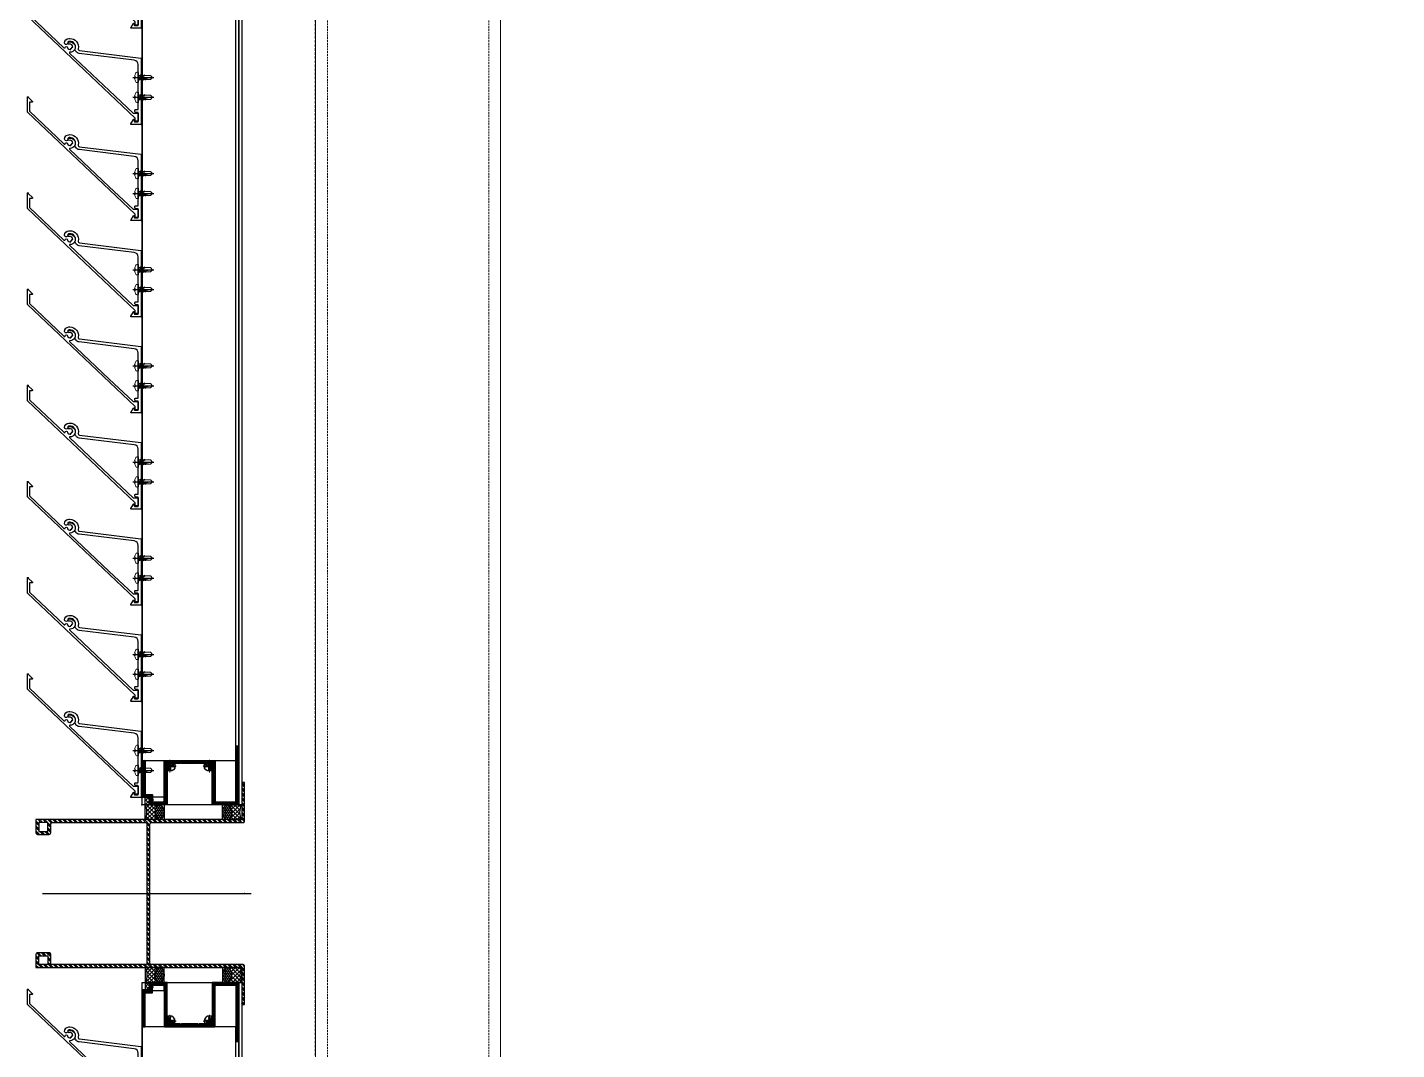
# Model space of a CAD drawing. Header units: millimetres. Extents: x -1379 to 1385823, y -4884429 to 548763.
# Drawn here: x 721394 to 722319, y -2306234 to -2305543 of the extents above; entities that cross this region are included whole.
import ezdxf

# ---------------------------------------------------------------- set-up
doc = ezdxf.new("R2010")
doc.units = ezdxf.units.MM
doc.set_wipeout_variables(frame=1)
for name, pattern in [('CENTER', [50.8, 31.75, -6.35, 6.35, -6.35]), ('DPA_Overhead 100', [2.75, 1.75, -1]), ('HIDDEN', [0.375, 0.25, -0.125])]:
    doc.linetypes.add(name, pattern=pattern)
for name, color, linetype in [('000 - EXISTING_STEEL-STRUCTURE_HIDDEN_', 7, 'HIDDEN'), ('000 - EXISTING_STEEL-STRUCTURE_MAIN_COLOR_3', 7, 'Continuous'), ('000 - EXISTING_STEEL-STRUCTURE_WIPEOUT_', 7, 'Continuous'), ('010 - ASPG_ACCESSORIES_MAIN_COLOR_1', 7, 'Continuous'), ('010 - ASPG_EXTR_DEF_SUB', 7, 'Continuous'), ('010 - ASPG_EXTR_MAIN_COLOR_2', 7, 'Continuous'), ('010 - ASPG_FASTERN_DEF_SUB', 7, 'Continuous'), ('010 - ASPG_FRAMING_CUT_COLOR_4', 7, 'Continuous'), ('010 - ASPG_FRAMING_DEF_SUB', 7, 'Continuous'), ('010 - ASPG_FRAMING_HATCH_', 7, 'Continuous'), ('010 - ASPG_FRAMING_MAIN_COLOR_2', 7, 'Continuous'), ('010 - ASPG_FRAMING_SUB_COLOR_2', 7, 'Continuous'), ('010 - ASPG_FRAMING_WIPEOUT_', 7, 'Continuous'), ('BOLT & SCREW', 7, 'Continuous'), ('Center Line', 7, 'CENTER')]:
    doc.layers.add(name, color=color, linetype=linetype)
for name, color, linetype, lineweight in [('12-GRID', 7, 'CENTER', 13), ('A-FLOR-OVHD', 7, 'DPA_Overhead 100', 25), ('SCREW', 7, 'Continuous', 5)]:
    doc.layers.add(name, color=color, linetype=linetype, lineweight=lineweight)
pattern_1 = [(270, (1257419.24324, -520041.6224), (0.65495992507, -1.1344238721), [0.7562825814, -1.5125651628]), (30, (1257419.24324, -520041.6224), (0.65495992936, 1.1344238696), [0.7562825814, -1.5125651628]), (330, (1257419.24324, -520041.6224), (1.30991985442, -2.48e-09), [-1.5125651628, 0.7562825814])]
pattern_2 = [(315, (1257419.4929, -520021.6224), (1.3369313545, 1.3369313545), []), (45, (1257419.4929, -520021.6224), (-1.3369313545, 1.3369313545), [])]
pattern_3 = [(270, (1257419.4425, -520043.9224), (0.65495992507, -1.1344238721), [0.7562825814, -1.5125651628]), (30, (1257419.4425, -520043.9224), (0.65495992936, 1.1344238696), [0.7562825814, -1.5125651628]), (330, (1257419.4425, -520043.9224), (1.30991985442, -2.48e-09), [-1.5125651628, 0.7562825814])]
pattern_4 = [(315, (1257419.1929, -520023.9224), (1.3369313545, 1.3369313545), []), (45, (1257419.1929, -520023.9224), (-1.3369313545, 1.3369313545), [])]

# ---------------------------------------------------------------- blocks, each defined once
blk = doc.blocks.new('C-1-IV01_REV00_20260605-145550_LOPF_EX')
at = {"layer": 'A-FLOR-OVHD', "color": 7}
for p in [(16145, -10310), (16245, -11840)]:
    blk.add_line(p, (585, -11840), dxfattribs=at)
blk = doc.blocks.new('*U3527')
at = {"layer": '12-GRID', "color": 7, "linetype": 'CENTER'}
for p, q in [((0, -6.2), (0, 2.2)), ((-4.2, -2), (4.2, -2))]:
    blk.add_line(p, q, dxfattribs=at)
at = {"layer": 'BOLT & SCREW', "color": 7}
for p, q in [((-0.55, -1.77), (-1.77, -1.56)), ((-0.55, -2.23), (-1.77, -2.44)), ((-0.46, -1.77), (-0.88, -1.56)), ((-0.46, -2.23), (-0.88, -2.44)), ((-0.23, -1.45), (-0.44, -0.23)), ((-0.23, -1.54), (-0.44, -1.12)), ((-0.23, -2.46), (-0.44, -2.88)), ((-0.23, -2.55), (-0.44, -3.77)), ((0.23, -1.45), (0.44, -0.23)), ((0.23, -1.54), (0.44, -1.12)), ((0.44, -2.88), (0.23, -2.46)), ((0.23, -2.55), (0.44, -3.77)), ((0.46, -1.77), (0.88, -1.56)), ((0.46, -2.23), (0.88, -2.44)), ((0.55, -1.77), (1.77, -1.56)), ((0.55, -2.23), (1.77, -2.44))]:
    blk.add_line(p, q, dxfattribs=at)
for points in [[(-1.77, -1.56), (-0.88, -1.56, 0.414214), (-0.44, -1.12), (-0.44, -0.23), (0.44, -0.23), (0.44, -1.12, 0.414214), (0.88, -1.56), (1.77, -1.56), (1.77, -2.44), (0.88, -2.44, 0.414214), (0.44, -2.88), (0.44, -3.77), (-0.44, -3.77), (-0.44, -2.88, 0.414214), (-0.88, -2.44), (-1.77, -2.44)], [(0.23, -2.46, -0.414214), (0.46, -2.23), (0.55, -2.23), (0.55, -1.77), (0.46, -1.77, -0.414214), (0.23, -1.54), (0.23, -1.45), (-0.23, -1.45), (-0.23, -1.54, -0.414214), (-0.46, -1.77), (-0.55, -1.77), (-0.55, -2.23), (-0.46, -2.23, -0.414214), (-0.23, -2.46), (-0.23, -2.55), (0.23, -2.55)]]:
    blk.add_lwpolyline(points, format="xyb", close=True, dxfattribs=at)
blk.add_circle((0, -2), 3.5, dxfattribs=at)
blk = doc.blocks.new('000_ASPG_TYP_FILES_20260218-010703_FRAME_EXTR_')
at = {"layer": '010 - ASPG_FRAMING_HATCH_'}
h = blk.add_hatch(dxfattribs=at)
h.set_pattern_fill('ANSI32', scale=0.1, angle=180)
edge = h.paths.add_edge_path()
edge.add_line((2, 16), (2, 2))
edge.add_line((2, 2), (39.7, 2))
edge.add_arc((39.7, 1.7), 0.3, 0, 90, ccw=False)
edge.add_line((40, 1.7), (40, 0.3))
edge.add_arc((39.7, 0.3), 0.3, -90, 0, ccw=False)
edge.add_line((39.7, 0), (0.3, 0))
edge.add_arc((0.3, 0.3), 0.3, 180, 270, ccw=False)
edge.add_line((0, 0.3), (0, 17.7))
edge.add_arc((0.3, 17.7), 0.3, 90, 180, ccw=False)
edge.add_line((0.3, 18), (22.56, 18))
edge.add_arc((22.56, 18.5), 0.5, 270, 380.20955)
edge.add_arc((26.17, 19.83), 3.35, 182.06379, 200.20955, ccw=False)
edge.add_arc((23.58, 19.74), 0.76, 2.06379, 182.06379, ccw=False)
edge.add_arc((26.17, 19.83), 1.83, 182.06379, 447.93621)
edge.add_arc((26.26, 22.42), 0.76, 87.93621, 267.93621, ccw=False)
edge.add_arc((26.17, 19.83), 3.35, 69.79045, 87.93621, ccw=False)
edge.add_arc((27.5, 23.44), 0.5, 249.79045, 360)
edge.add_line((28, 23.44), (28, 26.68))
edge.add_line((28, 26.68), (28.5, 27.18))
edge.add_line((28.5, 27.18), (28, 27.68))
edge.add_line((28, 27.68), (28, 38.62))
edge.add_line((28, 38.62), (28.5, 39.12))
edge.add_line((28.5, 39.12), (28, 39.62))
edge.add_line((28, 39.62), (28, 42.86))
edge.add_arc((27.5, 42.86), 0.5, 0, 110.20955)
edge.add_arc((26.17, 46.47), 3.35, 272.06379, 290.20955, ccw=False)
edge.add_arc((26.26, 43.88), 0.76, 92.06379, 272.06379, ccw=False)
edge.add_arc((26.17, 46.47), 1.83, 272.06379, 537.93621)
edge.add_arc((23.58, 46.56), 0.76, 177.93621, 357.93621, ccw=False)
edge.add_arc((26.17, 46.47), 3.35, 159.79045, 177.93621, ccw=False)
edge.add_arc((22.56, 47.8), 0.5, 339.79045, 450)
edge.add_line((22.56, 48.3), (0.3, 48.3))
edge.add_arc((0.3, 48.6), 0.3, 180, 270, ccw=False)
edge.add_line((0, 48.6), (0, 60))
edge.add_arc((0.3, 60), 0.3, 90, 180, ccw=False)
edge.add_line((0.3, 60.3), (5, 60.3))
edge.add_line((5, 60.3), (5, 65))
edge.add_arc((5.3, 65), 0.3, 90, 180, ccw=False)
edge.add_line((5.3, 65.3), (30, 65.3))
edge.add_line((30, 65.3), (30, 63.6))
edge.add_arc((29.7, 63.6), 0.3, -90, 0, ccw=False)
edge.add_line((29.7, 63.3), (7.3, 63.3))
edge.add_arc((7.3, 63), 0.3, 90, 180)
edge.add_line((7, 63), (7, 58.3))
edge.add_line((7, 58.3), (2.3, 58.3))
edge.add_arc((2.3, 58), 0.3, 90, 180)
edge.add_line((2, 58), (2, 50.6))
edge.add_arc((2.3, 50.6), 0.3, 180, 270)
edge.add_line((2.3, 50.3), (29.7, 50.3))
edge.add_arc((29.7, 50), 0.3, 0, 90, ccw=False)
edge.add_line((30, 50), (30, 26.68))
edge.add_line((30, 26.68), (30, 16.3))
edge.add_arc((29.7, 16.3), 0.3, -90, 0, ccw=False)
edge.add_line((29.7, 16), (2, 16))
at = {"layer": '010 - ASPG_FRAMING_CUT_COLOR_4', "color": 7}
blk.add_lwpolyline([(2, 16), (2, 2), (39.7, 2, -0.414214), (40, 1.7), (40, 0.3, -0.414214), (39.7, 0), (0.3, 0, -0.414214), (0, 0.3), (0, 17.7, -0.414214), (0.3, 18), (22.56, 18, 0.52173), (23.03, 18.67, -0.079342), (22.82, 19.71, -1), (24.34, 19.76, 2.296346), (26.24, 21.66, -1), (26.29, 23.18, -0.079342), (27.33, 22.97, 0.52173), (28, 23.44), (28, 26.68), (28.5, 27.18), (28, 27.68), (28, 38.62), (28.5, 39.12), (28, 39.62), (28, 42.86, 0.52173), (27.33, 43.33, -0.079342), (26.29, 43.12, -1), (26.24, 44.64, 2.296346), (24.34, 46.54, -1), (22.82, 46.59, -0.079342), (23.03, 47.63, 0.52173), (22.56, 48.3), (0.3, 48.3, -0.414214), (0, 48.6), (0, 60, -0.414214), (0.3, 60.3), (5, 60.3), (5, 65, -0.414214), (5.3, 65.3), (30, 65.3), (30, 63.6, -0.414214), (29.7, 63.3), (7.3, 63.3, 0.414214), (7, 63), (7, 58.3), (2.3, 58.3, 0.414214), (2, 58), (2, 50.6, 0.414214), (2.3, 50.3), (29.7, 50.3, -0.414214), (30, 50), (30, 26.68), (30, 16.3, -0.414214), (29.7, 16)], format="xyb", close=True, dxfattribs=at)
at = {"color": 7}
for p in [(26.17, 48.47), (26.17, 21.83)]:
    blk.add_blockref('*U3527', p, dxfattribs=at)
blk = doc.blocks.new('*U3140')
at = {"layer": '010 - ASPG_FRAMING_HATCH_', "transparency": 33554585}
h = blk.add_hatch(dxfattribs=at)
h.set_pattern_fill('ANSI32', scale=0.25)
edge = h.paths.add_edge_path()
edge.add_line((2, -50), (2, -75))
edge.add_line((2, -75), (0, -75))
edge.add_line((0, -75), (0, -49))
edge.add_arc((1, -49), 1, 90, 180, ccw=False)
edge.add_line((1, -48), (63, -48))
edge.add_arc((63, -47), 1, 270, 360)
edge.add_line((64, -47), (64, 47))
edge.add_arc((63, 47), 1, 0, 90)
edge.add_line((63, 48), (1, 48))
edge.add_arc((1, 49), 1, 180, 270, ccw=False)
edge.add_line((0, 49), (0, 75))
edge.add_line((0, 75), (2, 75))
edge.add_line((2, 75), (2, 50))
edge.add_line((2, 50), (141, 50))
edge.add_line((141, 50), (141, 41))
edge.add_arc((140, 41), 1, 270, 360, ccw=False)
edge.add_line((140, 40), (132, 40))
edge.add_arc((132, 41), 1, 180, 270, ccw=False)
edge.add_line((131, 41), (131, 47))
edge.add_arc((130, 47), 1, 0, 90)
edge.add_line((130, 48), (67, 48))
edge.add_arc((67, 47), 1, 90, 180)
edge.add_line((66, 47), (66, -47))
edge.add_arc((67, -47), 1, 180, 270)
edge.add_line((67, -48), (130, -48))
edge.add_arc((130, -47), 1, 270, 360)
edge.add_line((131, -47), (131, -41))
edge.add_arc((132, -41), 1, 90, 180, ccw=False)
edge.add_line((132, -40), (140, -40))
edge.add_arc((140, -41), 1, 0, 90, ccw=False)
edge.add_line((141, -41), (141, -50))
edge.add_line((141, -50), (2, -50))
h.paths.add_polyline_path([(139, 48), (139, 42), (133, 42), (133, 48)], flags=16)
h.paths.add_polyline_path([(139, -48), (139, -42), (133, -42), (133, -48)], flags=16)
at = {"layer": '010 - ASPG_FRAMING_HATCH_'}
h = blk.add_hatch(dxfattribs=at)
h.set_pattern_fill('ANSI37', scale=0.595498, angle=-90)
h.set_pattern_definition(pattern_2)
edge = h.paths.add_edge_path()
edge.add_ellipse((57.77, 55), major_axis=(0, -5), ratio=0.644482, start_angle=0, end_angle=180)
edge.add_line((57.77, 60), (62, 60))
edge.add_arc((62, 60.3), 0.3, -90, 0)
edge.add_line((62.3, 60.3), (62.3, 61))
edge.add_line((62.3, 61), (61.8, 61.5))
edge.add_line((61.8, 61.5), (62.3, 62))
edge.add_line((62.3, 62), (61.8, 62.5))
edge.add_line((61.8, 62.5), (62.3, 63))
edge.add_line((62.3, 63), (61.8, 63.5))
edge.add_line((61.8, 63.5), (62.3, 64))
edge.add_line((62.3, 64), (62.3, 65))
edge.add_line((62.3, 65), (63.3, 65))
edge.add_line((63.3, 65), (63.8, 65.5))
edge.add_line((63.8, 65.5), (64.3, 65))
edge.add_line((64.3, 65), (64.8, 65.5))
edge.add_line((64.8, 65.5), (65.3, 65))
edge.add_line((65.3, 65), (65.8, 65.5))
edge.add_line((65.8, 65.5), (66.3, 65))
edge.add_line((66.3, 65), (67, 65))
edge.add_arc((67, 65.3), 0.3, -90, 0)
edge.add_line((67.3, 65.3), (67.3, 60))
edge.add_arc((77.2, 55), 11.09, 153.20373, 206.79627)
edge.add_line((67.3, 50), (57.77, 50))
h = blk.add_hatch(dxfattribs=at)
h.set_pattern_fill('ANSI37', scale=0.595498, angle=-90)
h.set_pattern_definition(pattern_4)
edge = h.paths.add_edge_path()
edge.add_ellipse((11.53, 55), major_axis=(0, -5), ratio=0.644482, start_angle=180, end_angle=360, ccw=False)
edge.add_line((11.53, 60), (2, 60))
edge.add_arc((-7.9, 55), 11.09, -26.79627, 26.79627, ccw=False)
edge.add_line((2, 50), (11.53, 50))
h = blk.add_hatch(dxfattribs=at)
h.set_pattern_fill('HONEY', scale=0.238199, angle=-90)
h.set_pattern_definition(pattern_3)
edge = h.paths.add_edge_path()
edge.add_ellipse((11.78, 55), major_axis=(0, -5), ratio=0.644482, start_angle=0, end_angle=360, ccw=False)
h = blk.add_hatch(dxfattribs=at)
h.set_pattern_fill('HONEY', scale=0.238199, angle=-90)
h.set_pattern_definition(pattern_1)
edge = h.paths.add_edge_path()
edge.add_ellipse((57.52, 55), major_axis=(0, -5), ratio=0.644482, start_angle=0, end_angle=360)
h = blk.add_hatch(dxfattribs=at)
h.set_pattern_fill('ANSI37', scale=0.595498, angle=-90)
h.set_pattern_definition(pattern_4)
edge = h.paths.add_edge_path()
edge.add_ellipse((11.53, -55), major_axis=(0, 5), ratio=0.644482, start_angle=0, end_angle=180)
edge.add_line((11.53, -60), (2, -60))
edge.add_arc((-7.9, -55), 11.09, 333.20373, 386.79627)
edge.add_line((2, -50), (11.53, -50))
h = blk.add_hatch(dxfattribs=at)
h.set_pattern_fill('HONEY', scale=0.238199, angle=-90)
h.set_pattern_definition(pattern_3)
edge = h.paths.add_edge_path()
edge.add_ellipse((11.78, -55), major_axis=(0, 5), ratio=0.644482, start_angle=0, end_angle=360)
h = blk.add_hatch(dxfattribs=at)
h.set_pattern_fill('HONEY', scale=0.238199, angle=-90)
h.set_pattern_definition(pattern_1)
edge = h.paths.add_edge_path()
edge.add_ellipse((57.52, -55), major_axis=(0, 5), ratio=0.644482, start_angle=0, end_angle=360, ccw=False)
h = blk.add_hatch(dxfattribs=at)
h.set_pattern_fill('ANSI37', scale=0.595498, angle=-90)
h.set_pattern_definition(pattern_2)
edge = h.paths.add_edge_path()
edge.add_ellipse((57.77, -55), major_axis=(0, 5), ratio=0.644482, start_angle=180, end_angle=360, ccw=False)
edge.add_line((57.77, -60), (62, -60))
edge.add_arc((62, -60.3), 0.3, 360, 450, ccw=False)
edge.add_line((62.3, -60.3), (62.3, -61))
edge.add_line((62.3, -61), (61.8, -61.5))
edge.add_line((61.8, -61.5), (62.3, -62))
edge.add_line((62.3, -62), (61.8, -62.5))
edge.add_line((61.8, -62.5), (62.3, -63))
edge.add_line((62.3, -63), (61.8, -63.5))
edge.add_line((61.8, -63.5), (62.3, -64))
edge.add_line((62.3, -64), (62.3, -65))
edge.add_line((62.3, -65), (63.3, -65))
edge.add_line((63.3, -65), (63.8, -65.5))
edge.add_line((63.8, -65.5), (64.3, -65))
edge.add_line((64.3, -65), (64.8, -65.5))
edge.add_line((64.8, -65.5), (65.3, -65))
edge.add_line((65.3, -65), (65.8, -65.5))
edge.add_line((65.8, -65.5), (66.3, -65))
edge.add_line((66.3, -65), (67, -65))
edge.add_arc((67, -65.3), 0.3, 360, 450, ccw=False)
edge.add_line((67.3, -65.3), (67.3, -60))
edge.add_arc((77.2, -55), 11.09, 153.20373, 206.79627, ccw=False)
edge.add_line((67.3, -50), (57.77, -50))
at = {"layer": '010 - ASPG_FASTERN_DEF_SUB', "color": 7}
blk.add_point((0, 0), dxfattribs=at)
at = {"layer": '010 - ASPG_FRAMING_CUT_COLOR_4', "color": 7}
blk.add_lwpolyline([(2, -50), (2, -75), (0, -75), (0, -49, -0.414214), (1, -48), (63, -48, 0.414214), (64, -47), (64, 47, 0.414214), (63, 48), (1, 48, -0.414214), (0, 49), (0, 75), (2, 75), (2, 50), (141, 50), (141, 41, -0.414214), (140, 40), (132, 40, -0.414214), (131, 41), (131, 47, 0.414214), (130, 48), (67, 48, 0.414214), (66, 47), (66, -47, 0.414214), (67, -48), (130, -48, 0.414214), (131, -47), (131, -41, -0.414214), (132, -40), (140, -40, -0.414214), (141, -41), (141, -50)], format="xyb", close=True, dxfattribs=at)
for points in [[(139, 48), (139, 42), (133, 42), (133, 48)], [(139, -48), (139, -42), (133, -42), (133, -48)]]:
    blk.add_lwpolyline(points, close=True, dxfattribs=at)
at = {"layer": '010 - ASPG_FRAMING_DEF_SUB', "color": 7, "transparency": 33554508}
blk.add_line((136.5, 0), (-4.5, 0), dxfattribs=at)
at = {"layer": '010 - ASPG_FRAMING_DEF_SUB', "color": 7, "transparency": 33554457}
for points in [[(54.3, 50), (67.3, 50), (67.3, 65.5), (54.3, 65.5)], [(2, 50), (15, 50), (15, 60), (2, 60)], [(2, -50), (15, -50), (15, -60), (2, -60)], [(54.3, -50), (67.3, -50), (67.3, -65.5), (54.3, -65.5)]]:
    blk.add_lwpolyline(points, close=True, dxfattribs=at)
at = {"layer": '010 - ASPG_FRAMING_SUB_COLOR_2', "color": 7}
for points in [[(57.52, 50), (67.3, 50, -0.238199), (67.3, 60), (67.3, 65.3, -0.414214), (67, 65), (66.3, 65), (65.8, 65.5), (65.3, 65), (64.8, 65.5), (64.3, 65), (63.8, 65.5), (63.3, 65), (62.3, 65), (62.3, 64), (61.8, 63.5), (62.3, 63), (61.8, 62.5), (62.3, 62), (61.8, 61.5), (62.3, 61), (62.3, 60.3, -0.414214), (62, 60), (57.52, 60)], [(11.78, 50), (2, 50, 0.238199), (2, 60), (11.78, 60)], [(11.78, -50), (2, -50, -0.238199), (2, -60), (11.78, -60)], [(57.52, -50), (67.3, -50, 0.238199), (67.3, -60), (67.3, -65.3, 0.414214), (67, -65), (66.3, -65), (65.8, -65.5), (65.3, -65), (64.8, -65.5), (64.3, -65), (63.8, -65.5), (63.3, -65), (62.3, -65), (62.3, -64), (61.8, -63.5), (62.3, -63), (61.8, -62.5), (62.3, -62), (61.8, -61.5), (62.3, -61), (62.3, -60.3, 0.414214), (62, -60), (57.52, -60)]]:
    blk.add_lwpolyline(points, format="xyb", dxfattribs=at)
at = {"layer": '010 - ASPG_FRAMING_SUB_COLOR_2', "color": 7, "extrusion": (0, 0, -1)}
for centre, major_axis in [((11.78, 55), (0, -5)), ((57.52, -55), (0, 5))]:
    blk.add_ellipse(centre, major_axis=major_axis, ratio=0.644482, dxfattribs=at)
at = {"layer": '010 - ASPG_FRAMING_SUB_COLOR_2', "color": 7}
for centre, major_axis in [((57.52, 55), (0, -5)), ((11.78, -55), (0, 5))]:
    blk.add_ellipse(centre, major_axis=major_axis, ratio=0.644482, dxfattribs=at)
blk = doc.blocks.new('PZG35-9D5')
at = {"layer": 'Center Line', "color": 7}
blk.add_line((0, 3.73), (0, -10.53), dxfattribs=at)
at = {"layer": 'SCREW', "color": 7}
for p, q in [((-1.4, 0), (-1.4, -1.09)), ((1.4, 0), (1.4, -0.59)), ((-1.85, -1.4), (1.85, -0.9)), ((-1.85, -1.4), (-1.4, -1.09)), ((-1.85, -1.4), (-1.4, -1.71)), ((-1.85, -2.7), (1.85, -2.2)), ((-1.85, -2.7), (-1.4, -2.39)), ((-1.85, -2.7), (-1.4, -3.01)), ((-1.85, -4), (-1.4, -3.69)), ((-1.85, -4), (-0.99, -3.88)), ((-1.85, -4), (-1.4, -4.31)), ((-1.4, -1.09), (1.4, -0.59)), ((-1.4, -1.71), (1.4, -1.21)), ((-1.4, -1.71), (-1.4, -2.39)), ((-1.4, -2.39), (1.4, -1.89)), ((-1.4, -3.01), (1.4, -2.51)), ((-1.4, -3.01), (-1.4, -3.69)), ((-1.4, -3.69), (-0.84, -3.59)), ((-1.4, -4.31), (-1.18, -4.27)), ((-1.4, -4.31), (-1.4, -8.1)), ((0, -9.5), (-1.4, -8.1)), ((0, -9.5), (1.4, -8.1)), ((0.56, -3.34), (1.4, -3.19)), ((0.71, -3.65), (1.85, -3.5)), ((0.71, -3.93), (1.4, -3.81)), ((0.71, -4.61), (1.4, -4.49)), ((0.71, -4.95), (1.85, -4.8)), ((0.71, -5.23), (1.4, -5.11)), ((1.85, -0.9), (1.4, -0.59)), ((1.85, -0.9), (1.4, -1.21)), ((1.4, -1.21), (1.4, -1.89)), ((1.85, -2.2), (1.4, -1.89)), ((1.85, -2.2), (1.4, -2.51)), ((1.4, -2.51), (1.4, -3.19)), ((1.85, -3.5), (1.4, -3.19)), ((1.85, -3.5), (1.4, -3.81)), ((1.4, -3.81), (1.4, -4.49)), ((1.85, -4.8), (1.4, -4.49)), ((1.85, -4.8), (1.4, -5.11)), ((1.4, -5.11), (1.4, -8.1))]:
    blk.add_line(p, q, dxfattribs=at)
blk.add_lwpolyline([(0, -9.5), (0.71, -5.23), (0.71, -3.6, 0.417657), (0.41, -3.3, 0.108102), (-0.84, -3.59), (-1.4, -4.7)], format="xyb", dxfattribs=at)
blk = doc.blocks.new('*U3136')
at = {"layer": 'SCREW', "color": 7}
blk.add_lwpolyline([(3.03, 1.78, 0.09906), (0.8, 2.55), (0.8, 2.27), (-0.8, 2.27), (-0.8, 2.55, 0.09906), (-3.03, 1.78, 0.266588), (-3.5, 0.96), (-3.5, 0.2, 0.414214), (-3.3, 0), (3.3, 0, 0.414214), (3.5, 0.2), (3.5, 0.96, 0.266588)], format="xyb", close=True, dxfattribs=at)
blk.add_blockref('PZG35-9D5', (0, 0), dxfattribs=at)
blk = doc.blocks.new('*U3141')
at = {"color": 7}
blk.add_point((0, 0), dxfattribs=at)
at = {"layer": '010 - ASPG_ACCESSORIES_MAIN_COLOR_1', "color": 7}
blk.add_lwpolyline([(-39.7, -0.6, 0.414214), (-40, -0.9), (-40, -7.37, 0.57735), (-39.65, -7.57), (-36.64, -5.83, 0.767327), (-36.79, -5.3), (-37.9, -5.3, -0.414214), (-38.2, -5), (-38.2, -2.8, -0.414214), (-38, -2.6), (-32.18, -2.6, -0.388879), (-31.98, -2.78), (-31.85, -4.34, 0.388879), (-31.35, -4.8), (-30.3, -4.8, 0.414214), (-30, -4.5), (-30, -2.9, -0.414214), (-29.7, -2.6), (0.41, -2.6, -0.378969), (3.39, -5.24), (7.95, -42.52, 0.446593), (11.62, -45.08, -0.489802), (16.08, -48.68), (16.06, -49.36, -0.18248), (15.8, -50.02, -0.267949), (15.33, -50.17, 1.122115), (15.1, -52.34, 0.405004), (18.06, -49.4), (18.08, -48.72, 0.489805), (11.16, -43.13, -0.446597), (9.94, -42.28), (4.87, -0.85, 0.364176), (4.57, -0.6)], format="xyb", close=True, dxfattribs=at)
at = {"layer": '010 - ASPG_EXTR_DEF_SUB', "color": 7}
for p in [(-40, -0.5), (43.44, -76.9), (43.44, -77.5)]:
    blk.add_point(p, dxfattribs=at)
at = {"layer": '010 - ASPG_EXTR_MAIN_COLOR_2', "color": 7}
blk.add_lwpolyline([(11.37, -48.15), (11.47, -47.44), (12.18, -47.56), (12.29, -46.79, -0.535538), (14.19, -49.17, 0.991572), (15.66, -49.58, 1.157025), (8.79, -48.77, -0.688558), (8.27, -48.99), (-17.14, -22.17), (-32.34, -6.13), (-32.34, -2.9, 0.414312), (-32.64, -2.6), (-37.54, -2.6, 0.414116), (-37.84, -2.9), (-37.84, -4.3, 0.414214), (-37.54, -4.6), (-35.99, -4.6, -0.205895), (-35.77, -4.69), (33.23, -77.5), (43.14, -77.5, 0.668179), (43.36, -76.99), (40.52, -74.15, 0.668179), (40.01, -74.36), (40.01, -76), (33.87, -76), (11.86, -52.78, -0.558354), (12.08, -51.95, 0.766275), (12.04, -50.39, -0.438583), (10.71, -48.05)], format="xyb", close=True, dxfattribs=at)
at = {"layer": 'SCREW', "color": 7, "rotation": 180}
for p in [(-21.65, -2.5), (-8.24, -2.5)]:
    blk.add_blockref('*U3136', p, dxfattribs=at)
blk = doc.blocks.new('*U3050')
at = {"color": 7}
blk.add_wipeout([(1440, 4), (60, 4), (60, 69.3), (1440, 69.3)], dxfattribs=at).dxf.layer = '010 - ASPG_FRAMING_WIPEOUT_'
at = {"layer": '010 - ASPG_FRAMING_MAIN_COLOR_2', "color": 7}
blk.add_lwpolyline([(1410, 69.3), (90, 69.3), (90, 6), (1410, 6)], close=True, dxfattribs=at)
at = {"layer": '010 - ASPG_FRAMING_SUB_COLOR_2', "color": 7}
for points in [[(1440, 4), (60, 4), (60, 69.3), (1440, 69.3)], [(60, 2), (60, 4), (1440, 4), (1440, 2)]]:
    blk.add_lwpolyline(points, close=True, dxfattribs=at)
at = {"color": 7, "xscale": -1, "rotation": 180}
blk.add_blockref('*U3141', (1391.77, 69.3), dxfattribs=at)
at = {"color": 7, "transparency": 33554559, "xscale": -1, "rotation": 270}
blk.add_blockref('*U3140', (1500, 0), dxfattribs=at)
at = {"color": 7, "xscale": -1}
blk.add_blockref('000_ASPG_TYP_FILES_20260218-010703_FRAME_EXTR_', (1440, 4), dxfattribs=at)
blk = doc.blocks.new('000_ASPG_TYP_FILES_FRAMING_EXTR_BREAKLINE_TYPE_2')
at = {"layer": '010 - ASPG_FRAMING_HATCH_', "transparency": 33554585}
h = blk.add_hatch(dxfattribs=at)
h.set_pattern_fill('ANSI32', scale=0.25)
h.paths.add_polyline_path([(131, 91, 0.414214), (132, 90), (140, 90, 0.414214), (141, 91), (141, 100), (2, 100), (2, 125), (0, 125), (0, 99, 0.414214), (1, 98), (63, 98, -0.414214), (64, 97), (64, 3, -0.414214), (63, 2), (0, 2), (0, 0), (141, 0), (141, 9, 0.414214), (140, 10), (132, 10, 0.414214), (131, 9), (131, 3, -0.414214), (130, 2), (67, 2, -0.414214), (66, 3), (66, 97, -0.414214), (67, 98), (130, 98, -0.414214), (131, 97)])
h.paths.add_polyline_path([(133, 92), (133, 98), (139, 98), (139, 92)], flags=16)
h.paths.add_polyline_path([(133, 8), (139, 8), (139, 2), (133, 2)], flags=16)
at = {"layer": '010 - ASPG_FRAMING_HATCH_'}
h = blk.add_hatch(dxfattribs=at)
h.set_pattern_fill('ANSI37', scale=0.595498, angle=-90)
h.set_pattern_definition([(315, (1257419.4929, -519971.6224), (1.3369313545, 1.3369313545), []), (45, (1257419.4929, -519971.6224), (-1.3369313545, 1.3369313545), [])])
edge = h.paths.add_edge_path()
edge.add_ellipse((57.77, 105), major_axis=(0, -5), ratio=0.644482, start_angle=0, end_angle=180)
edge.add_line((57.77, 110), (62, 110))
edge.add_arc((62, 110.3), 0.3, -90, 0)
edge.add_line((62.3, 110.3), (62.3, 111))
edge.add_line((62.3, 111), (61.8, 111.5))
edge.add_line((61.8, 111.5), (62.3, 112))
edge.add_line((62.3, 112), (61.8, 112.5))
edge.add_line((61.8, 112.5), (62.3, 113))
edge.add_line((62.3, 113), (61.8, 113.5))
edge.add_line((61.8, 113.5), (62.3, 114))
edge.add_line((62.3, 114), (62.3, 115))
edge.add_line((62.3, 115), (63.3, 115))
edge.add_line((63.3, 115), (63.8, 115.5))
edge.add_line((63.8, 115.5), (64.3, 115))
edge.add_line((64.3, 115), (64.8, 115.5))
edge.add_line((64.8, 115.5), (65.3, 115))
edge.add_line((65.3, 115), (65.8, 115.5))
edge.add_line((65.8, 115.5), (66.3, 115))
edge.add_line((66.3, 115), (67, 115))
edge.add_arc((67, 115.3), 0.3, -90, 0)
edge.add_line((67.3, 115.3), (67.3, 110))
edge.add_arc((77.2, 105), 11.09, 153.20373, 206.79627)
edge.add_line((67.3, 100), (57.77, 100))
h = blk.add_hatch(dxfattribs=at)
h.set_pattern_fill('ANSI37', scale=0.595498, angle=-90)
h.set_pattern_definition([(315, (1257419.1929, -519973.9224), (1.3369313545, 1.3369313545), []), (45, (1257419.1929, -519973.9224), (-1.3369313545, 1.3369313545), [])])
edge = h.paths.add_edge_path()
edge.add_ellipse((11.53, 105), major_axis=(0, -5), ratio=0.644482, start_angle=180, end_angle=360, ccw=False)
edge.add_line((11.53, 110), (2, 110))
edge.add_arc((-7.9, 105), 11.09, -26.79627, 26.79627, ccw=False)
edge.add_line((2, 100), (11.53, 100))
h = blk.add_hatch(dxfattribs=at)
h.set_pattern_fill('HONEY', scale=0.238199, angle=-90)
h.set_pattern_definition([(270, (1257419.4425, -519993.9224), (0.65495992507, -1.1344238721), [0.7562825814, -1.5125651628]), (30, (1257419.4425, -519993.9224), (0.65495992936, 1.1344238696), [0.7562825814, -1.5125651628]), (330, (1257419.4425, -519993.9224), (1.30991985442, -2.48e-09), [-1.5125651628, 0.7562825814])])
edge = h.paths.add_edge_path()
edge.add_ellipse((11.78, 105), major_axis=(0, -5), ratio=0.644482, start_angle=0, end_angle=360, ccw=False)
h = blk.add_hatch(dxfattribs=at)
h.set_pattern_fill('HONEY', scale=0.238199, angle=-90)
h.set_pattern_definition([(270, (1257419.24324, -519991.6224), (0.65495992507, -1.1344238721), [0.7562825814, -1.5125651628]), (30, (1257419.24324, -519991.6224), (0.65495992936, 1.1344238696), [0.7562825814, -1.5125651628]), (330, (1257419.24324, -519991.6224), (1.30991985442, -2.48e-09), [-1.5125651628, 0.7562825814])])
edge = h.paths.add_edge_path()
edge.add_ellipse((57.52, 105), major_axis=(0, -5), ratio=0.644482, start_angle=0, end_angle=360)
at = {"color": 7}
blk.add_point((141, 100), dxfattribs=at)
at = {"layer": '010 - ASPG_FRAMING_CUT_COLOR_4', "color": 7}
blk.add_lwpolyline([(0, 0), (0, 2), (63, 2, 0.414214), (64, 3), (64, 97, 0.414214), (63, 98), (1, 98, -0.414214), (0, 99), (0, 125), (2, 125), (2, 100), (141, 100), (141, 91, -0.414214), (140, 90), (132, 90, -0.414214), (131, 91), (131, 97, 0.414214), (130, 98), (67, 98, 0.414214), (66, 97), (66, 3, 0.414214), (67, 2), (130, 2, 0.414214), (131, 3), (131, 9, -0.414214), (132, 10), (140, 10, -0.414214), (141, 9), (141, 0)], format="xyb", close=True, dxfattribs=at)
for points in [[(139, 98), (139, 92), (133, 92), (133, 98)], [(139, 2), (139, 8), (133, 8), (133, 2)]]:
    blk.add_lwpolyline(points, close=True, dxfattribs=at)
at = {"layer": '010 - ASPG_FRAMING_DEF_SUB', "color": 7, "transparency": 33554457}
blk.add_line((0, 50), (141, 50), dxfattribs=at)
for points in [[(54.3, 100), (67.3, 100), (67.3, 115.5), (54.3, 115.5)], [(2, 100), (15, 100), (15, 110), (2, 110)]]:
    blk.add_lwpolyline(points, close=True, dxfattribs=at)
at = {"layer": '010 - ASPG_FRAMING_SUB_COLOR_2', "color": 7}
for points in [[(57.52, 100), (67.3, 100, -0.238199), (67.3, 110), (67.3, 115.3, -0.414214), (67, 115), (66.3, 115), (65.8, 115.5), (65.3, 115), (64.8, 115.5), (64.3, 115), (63.8, 115.5), (63.3, 115), (62.3, 115), (62.3, 114), (61.8, 113.5), (62.3, 113), (61.8, 112.5), (62.3, 112), (61.8, 111.5), (62.3, 111), (62.3, 110.3, -0.414214), (62, 110), (57.52, 110)], [(11.78, 100), (2, 100, 0.238199), (2, 110), (11.78, 110)]]:
    blk.add_lwpolyline(points, format="xyb", dxfattribs=at)
at = {"layer": '010 - ASPG_FRAMING_SUB_COLOR_2', "color": 7, "extrusion": (0, 0, -1)}
blk.add_ellipse((11.78, 105), major_axis=(0, -5), ratio=0.644482, dxfattribs=at)
at = {"layer": '010 - ASPG_FRAMING_SUB_COLOR_2', "color": 7}
blk.add_ellipse((57.52, 105), major_axis=(0, -5), ratio=0.644482, dxfattribs=at)
blk = doc.blocks.new('*U1480')
at = {"color": 7}
blk.add_wipeout([(1180, 4), (60, 4), (60, 69.3), (1180, 69.3)], dxfattribs=at).dxf.layer = '010 - ASPG_FRAMING_WIPEOUT_'
blk.add_point((60, 69.5), dxfattribs=at)
at = {"layer": '010 - ASPG_FRAMING_MAIN_COLOR_2', "color": 7}
blk.add_lwpolyline([(1150, 69.3), (90, 69.3), (90, 6), (1150, 6)], close=True, dxfattribs=at)
at = {"layer": '010 - ASPG_FRAMING_SUB_COLOR_2', "color": 7}
for points in [[(1180, 4), (60, 4), (60, 69.3), (1180, 69.3)], [(60, 2), (60, 4), (1180, 4), (1180, 2)]]:
    blk.add_lwpolyline(points, close=True, dxfattribs=at)
at = {"color": 7, "transparency": 33554559, "xscale": -1, "rotation": 270}
blk.add_blockref('*U3140', (0, 0), dxfattribs=at)
at = {"color": 7, "xscale": -1, "rotation": 180}
for p in [(104.97, 69.3), (169.97, 69.3), (234.97, 69.3), (299.97, 69.3), (364.97, 69.3), (429.97, 69.3), (494.97, 69.3), (559.97, 69.3), (624.97, 69.3), (689.97, 69.3), (754.97, 69.3), (819.97, 69.3), (884.97, 69.3), (949.97, 69.3), (1014.97, 69.3), (1079.97, 69.3), (1144.97, 69.3)]:
    blk.add_blockref('*U3141', p, dxfattribs=at)
at = {"color": 7, "rotation": 89.99999999999999}
blk.add_blockref('000_ASPG_TYP_FILES_FRAMING_EXTR_BREAKLINE_TYPE_2', (1290, 0), dxfattribs=at)
at = {"color": 7}
blk.add_blockref('000_ASPG_TYP_FILES_20260218-010703_FRAME_EXTR_', (60, 4), dxfattribs=at)
at = {"color": 7, "xscale": -1}
blk.add_blockref('000_ASPG_TYP_FILES_20260218-010703_FRAME_EXTR_', (1180, 4), dxfattribs=at)
blk = doc.blocks.new('*U2477')
at = {"color": 7}
blk.add_wipeout([(-1233.63, 0), (-1233.63, -125), (1233.63, -125), (1233.63, 0)], dxfattribs=at).dxf.layer = '000 - EXISTING_STEEL-STRUCTURE_WIPEOUT_'
at = {"layer": '000 - EXISTING_STEEL-STRUCTURE_HIDDEN_', "color": 7, "linetype": 'HIDDEN', "lineweight": 0, "ltscale": 5}
for p, q in [((1233.63, -8), (-1233.63, -8)), ((1233.63, -117), (-1233.63, -117))]:
    blk.add_line(p, q, dxfattribs=at)
at = {"layer": '000 - EXISTING_STEEL-STRUCTURE_MAIN_COLOR_3', "color": 7, "lineweight": 0}
blk.add_lwpolyline([(-1233.63, 0), (-1233.63, -125), (1233.63, -125), (1233.63, 0), (-1233.63, 0)], close=True, dxfattribs=at)
blk = doc.blocks.new('C-1-IV01_REV00_20260605-140059_LOPF_ASPG')
at = {"color": 7}
blk.add_blockref('*U2477', (1935, -11715), dxfattribs=at)
at = {"color": 7, "rotation": 180}
blk.add_blockref('*U3050', (3165, -11888), dxfattribs=at)
blk.add_blockref('*U1480', (1665, -11888), dxfattribs=at)

msp = doc.modelspace()

# ---------------------------------------------------------------- block references
at = {"color": 7, "rotation": 270}
msp.add_blockref('C-1-IV01_REV00_20260605-145550_LOPF_EX', (733429.04, -2304463.75), dxfattribs=at)

# ---------------------------------------------------------------- next in the draw order: block references
msp.add_blockref('C-1-IV01_REV00_20260605-140059_LOPF_ASPG', (733429.04, -2304463.75), dxfattribs=at)

doc.saveas('drawing.dxf')
